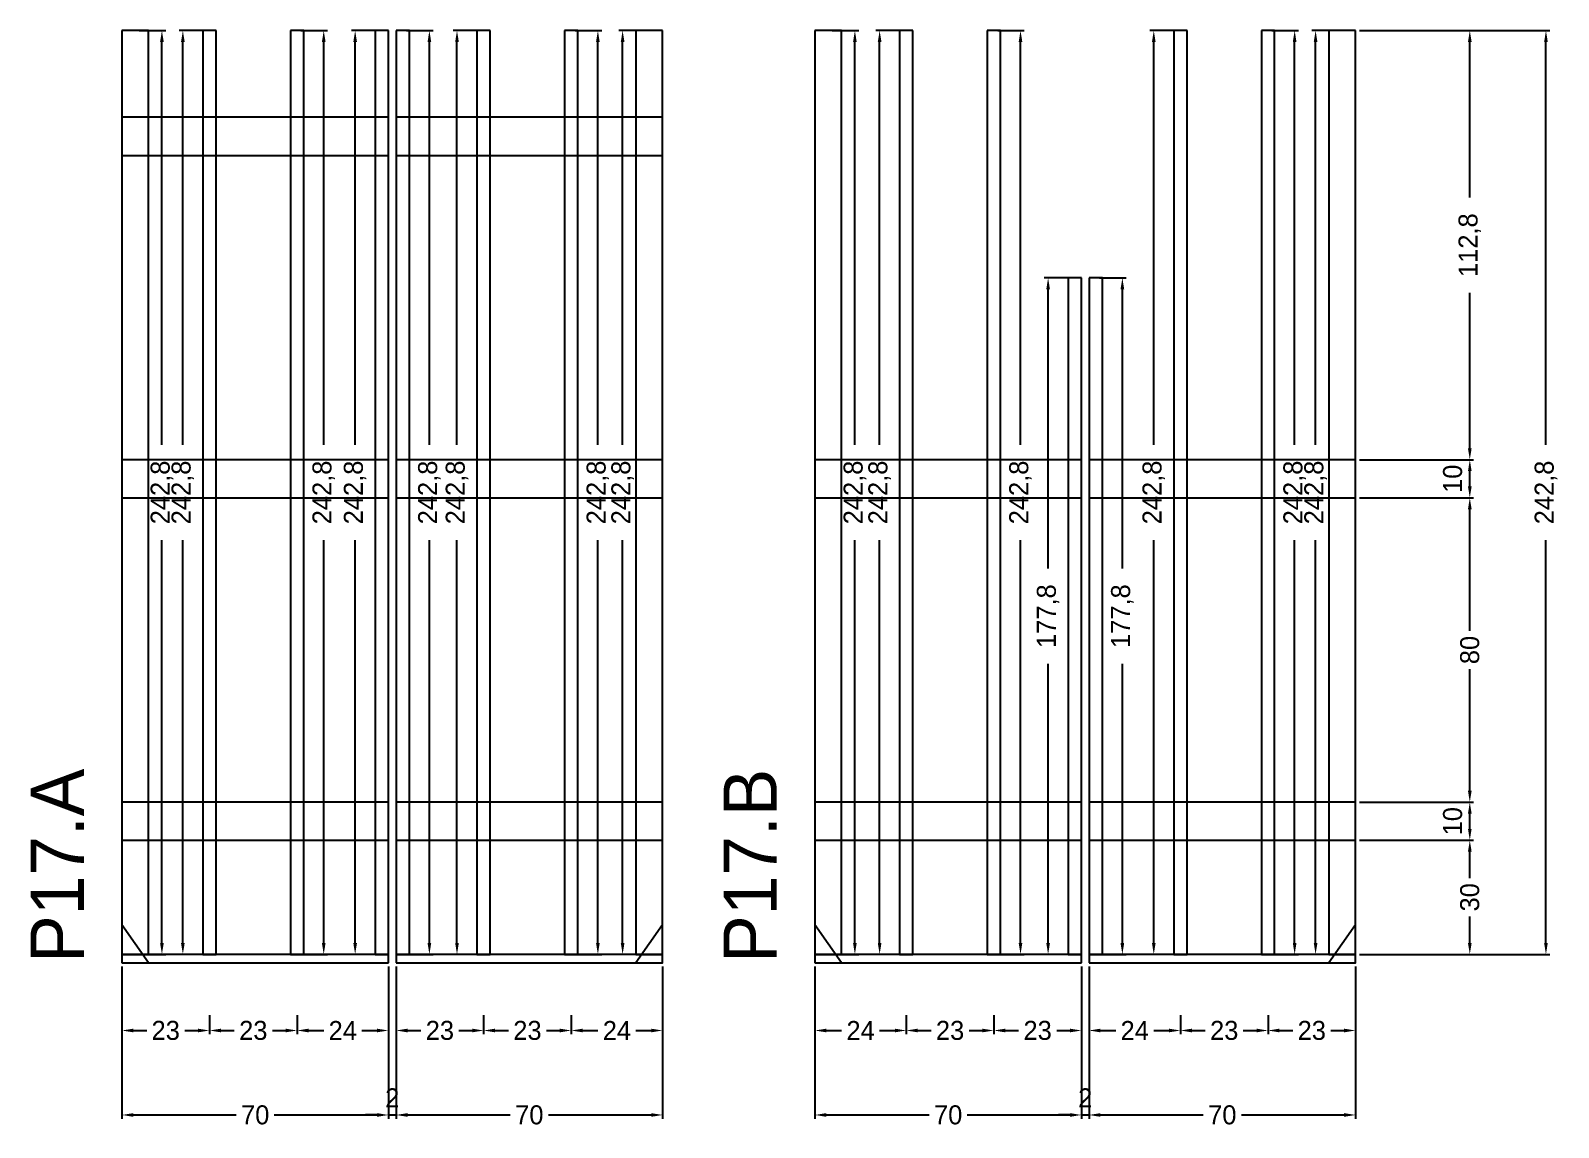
# Model space of a CAD drawing. Header units: centimetres. Extents: x -8500 to 4377, y -490 to 295.
# Drawn here: x 3976 to 4377.3, y -43.3 to 245 of the extents above; entities that cross this region are included whole.
import ezdxf

# ---------------------------------------------------------------- set-up
doc = ezdxf.new("R2010")
doc.units = ezdxf.units.CM
for name, color, linetype in [('COTA', 241, 'Continuous'), ('NOMENCLATURA', 7, 'Continuous'), ('SARR_2.2x10', 60, 'Continuous'), ('SARR_2.2x7', 40, 'Continuous'), ('SARR_3.5x7', 81, 'Continuous')]:
    doc.layers.add(name, color=color, linetype=linetype)
doc.dimstyles.new('PAINEL-NOVA', dxfattribs={"dimtxt": 5, "dimasz": 3, "dimexe": 1, "dimexo": 1, "dimgap": 1, "dimtad": 1, "dimcen": 2.5, "dimazin": 3, "dimtfac": 1, "dimtmove": 0, "dimatfit": 3})

# ---------------------------------------------------------------- blocks, each defined once
blk = doc.blocks.new('_CLOSEDFILLED')
at = {"color": 0, "linetype": 'BYBLOCK'}
blk.add_solid([(-1, 0.16), (0, 0), (-1, -0.16)], dxfattribs=at)
blk = doc.blocks.new('*D53')
for p, q in [((4004.5, 245), (4011.5, 245)), ((4010.5, 136.1), (4010.5, 242)), ((4010.5, 5.2), (4010.5, 111.1)), ((4004.5, 2.2), (4011.5, 2.2))]:
    blk.add_line(p, q)
at = {"layer": 'Defpoints'}
for p in [(4003.5, 245), (4003.5, 2.2), (4010.5, 2.2)]:
    blk.add_point(p, dxfattribs=at)
at = {"layer": 'COTA', "xscale": 3, "yscale": 3}
for p, rotation in [((4010.5, 245), 90), ((4010.5, 2.2), 270)]:
    blk.add_blockref('_CLOSEDFILLED', p, dxfattribs=dict(at, rotation=rotation))
at = {"layer": 'COTA', "insert": (4010.5, 123.6), "char_height": 5, "attachment_point": 5, "rotation": 90}
blk.add_mtext('242,8', dxfattribs=at)
blk = doc.blocks.new('*D54')
for p, q in [((4022, 245), (4015, 245)), ((4016, 136.1), (4016, 242)), ((4016, 5.2), (4016, 111.1)), ((4022, 2.2), (4015, 2.2))]:
    blk.add_line(p, q)
at = {"layer": 'Defpoints'}
for p in [(4023, 245), (4016, 2.2), (4023, 2.2)]:
    blk.add_point(p, dxfattribs=at)
at = {"layer": 'COTA', "xscale": 3, "yscale": 3}
for p, rotation in [((4016, 245), 90), ((4016, 2.2), 270)]:
    blk.add_blockref('_CLOSEDFILLED', p, dxfattribs=dict(at, rotation=rotation))
at = {"layer": 'COTA', "insert": (4016, 123.6), "char_height": 5, "attachment_point": 5, "rotation": 90}
blk.add_mtext('242,8', dxfattribs=at)
blk = doc.blocks.new('*D55')
for p, q in [((4047, 245), (4054, 245)), ((4053, 136.1), (4053, 242)), ((4053, 5.2), (4053, 111.1)), ((4047, 2.2), (4054, 2.2))]:
    blk.add_line(p, q)
at = {"layer": 'Defpoints'}
for p in [(4046, 245), (4046, 2.2), (4053, 2.2)]:
    blk.add_point(p, dxfattribs=at)
at = {"layer": 'COTA', "xscale": 3, "yscale": 3}
for p, rotation in [((4053, 245), 90), ((4053, 2.2), 270)]:
    blk.add_blockref('_CLOSEDFILLED', p, dxfattribs=dict(at, rotation=rotation))
at = {"layer": 'COTA', "insert": (4053, 123.6), "char_height": 5, "attachment_point": 5, "rotation": 90}
blk.add_mtext('242,8', dxfattribs=at)
blk = doc.blocks.new('*D56')
for p, q in [((4067.25, 245), (4060.25, 245)), ((4061.25, 136.1), (4061.25, 242)), ((4061.25, 5.2), (4061.25, 111.1)), ((4067.25, 2.2), (4060.25, 2.2))]:
    blk.add_line(p, q)
at = {"layer": 'Defpoints'}
for p in [(4068.25, 245), (4061.25, 2.2), (4068.25, 2.2)]:
    blk.add_point(p, dxfattribs=at)
at = {"layer": 'COTA', "xscale": 3, "yscale": 3}
for p, rotation in [((4061.25, 245), 90), ((4061.25, 2.2), 270)]:
    blk.add_blockref('_CLOSEDFILLED', p, dxfattribs=dict(at, rotation=rotation))
at = {"layer": 'COTA', "insert": (4061.25, 123.6), "char_height": 5, "attachment_point": 5, "rotation": 90}
blk.add_mtext('242,8', dxfattribs=at)
blk = doc.blocks.new('*D57')
for p, q in [((4000, -13.8), (4000, -18.8)), ((4023, -13.8), (4023, -18.8)), ((4003, -17.8), (4006.5, -17.8)), ((4016.5, -17.8), (4020, -17.8))]:
    blk.add_line(p, q)
at = {"layer": 'Defpoints'}
for p in [(4000, -12.8), (4023, -12.8), (4000, -17.8)]:
    blk.add_point(p, dxfattribs=at)
at = {"layer": 'COTA', "xscale": 3, "yscale": 3, "rotation": 180}
blk.add_blockref('_CLOSEDFILLED', (4000, -17.8), dxfattribs=at)
at = {"layer": 'COTA', "xscale": 3, "yscale": 3}
blk.add_blockref('_CLOSEDFILLED', (4023, -17.8), dxfattribs=at)
at = {"layer": 'COTA', "insert": (4011.5, -17.8), "char_height": 5, "attachment_point": 5}
blk.add_mtext('23', dxfattribs=at)
blk = doc.blocks.new('*D58')
for p, q in [((4023, -13.8), (4023, -18.8)), ((4046, -13.8), (4046, -18.8)), ((4026, -17.8), (4029.5, -17.8)), ((4039.5, -17.8), (4043, -17.8))]:
    blk.add_line(p, q)
at = {"layer": 'Defpoints'}
for p in [(4023, -12.8), (4046, -12.8), (4023, -17.8)]:
    blk.add_point(p, dxfattribs=at)
at = {"layer": 'COTA', "xscale": 3, "yscale": 3, "rotation": 180}
blk.add_blockref('_CLOSEDFILLED', (4023, -17.8), dxfattribs=at)
at = {"layer": 'COTA', "xscale": 3, "yscale": 3}
blk.add_blockref('_CLOSEDFILLED', (4046, -17.8), dxfattribs=at)
at = {"layer": 'COTA', "insert": (4034.5, -17.8), "char_height": 5, "attachment_point": 5}
blk.add_mtext('23', dxfattribs=at)
blk = doc.blocks.new('*D59')
for p, q in [((4046, -13.8), (4046, -18.8)), ((4070, -13.8), (4070, -18.8)), ((4049, -17.8), (4053, -17.8)), ((4063, -17.8), (4067, -17.8))]:
    blk.add_line(p, q)
at = {"layer": 'Defpoints'}
for p in [(4046, -12.8), (4070, -12.8), (4046, -17.8)]:
    blk.add_point(p, dxfattribs=at)
at = {"layer": 'COTA', "xscale": 3, "yscale": 3, "rotation": 180}
blk.add_blockref('_CLOSEDFILLED', (4046, -17.8), dxfattribs=at)
at = {"layer": 'COTA', "xscale": 3, "yscale": 3}
blk.add_blockref('_CLOSEDFILLED', (4070, -17.8), dxfattribs=at)
at = {"layer": 'COTA', "insert": (4058, -17.8), "char_height": 5, "attachment_point": 5}
blk.add_mtext('24', dxfattribs=at)
blk = doc.blocks.new('*D60')
for p, q in [((4000, -1), (4000, -41)), ((4070, -1), (4070, -41)), ((4003, -40), (4030, -40)), ((4040, -40), (4067, -40))]:
    blk.add_line(p, q)
at = {"layer": 'Defpoints'}
for p in [(4000, 0), (4070, 0), (4000, -40)]:
    blk.add_point(p, dxfattribs=at)
at = {"layer": 'COTA', "xscale": 3, "yscale": 3, "rotation": 180}
blk.add_blockref('_CLOSEDFILLED', (4000, -40), dxfattribs=at)
at = {"layer": 'COTA', "xscale": 3, "yscale": 3}
blk.add_blockref('_CLOSEDFILLED', (4070, -40), dxfattribs=at)
at = {"layer": 'COTA', "insert": (4035, -40), "char_height": 5, "attachment_point": 5}
blk.add_mtext('70', dxfattribs=at)
blk = doc.blocks.new('GRA-E')
at = {"layer": 'SARR_2.2x7'}
blk.add_lwpolyline([(0, 0), (7, 0), (0, 10)], close=True, dxfattribs=at)
blk = doc.blocks.new('*D62')
for p, q in [((4074.75, 245), (4081.75, 245)), ((4080.75, 136.1), (4080.75, 242)), ((4080.75, 5.2), (4080.75, 111.1)), ((4074.75, 2.2), (4081.75, 2.2))]:
    blk.add_line(p, q)
at = {"layer": 'Defpoints'}
for p in [(4073.75, 245), (4073.75, 2.2), (4080.75, 2.2)]:
    blk.add_point(p, dxfattribs=at)
at = {"layer": 'COTA', "xscale": 3, "yscale": 3}
for p, rotation in [((4080.75, 245), 90), ((4080.75, 2.2), 270)]:
    blk.add_blockref('_CLOSEDFILLED', p, dxfattribs=dict(at, rotation=rotation))
at = {"layer": 'COTA', "insert": (4080.75, 123.6), "char_height": 5, "attachment_point": 5, "rotation": 90}
blk.add_mtext('242,8', dxfattribs=at)
blk = doc.blocks.new('*D63')
for p, q in [((4094, 245), (4087, 245)), ((4088, 136.1), (4088, 242)), ((4088, 5.2), (4088, 111.1)), ((4094, 2.2), (4087, 2.2))]:
    blk.add_line(p, q)
at = {"layer": 'Defpoints'}
for p in [(4095, 245), (4088, 2.2), (4095, 2.2)]:
    blk.add_point(p, dxfattribs=at)
at = {"layer": 'COTA', "xscale": 3, "yscale": 3}
for p, rotation in [((4088, 245), 90), ((4088, 2.2), 270)]:
    blk.add_blockref('_CLOSEDFILLED', p, dxfattribs=dict(at, rotation=rotation))
at = {"layer": 'COTA', "insert": (4088, 123.6), "char_height": 5, "attachment_point": 5, "rotation": 90}
blk.add_mtext('242,8', dxfattribs=at)
blk = doc.blocks.new('*D64')
for p, q in [((4119, 245), (4126, 245)), ((4125, 136.1), (4125, 242)), ((4125, 5.2), (4125, 111.1)), ((4119, 2.2), (4126, 2.2))]:
    blk.add_line(p, q)
at = {"layer": 'Defpoints'}
for p in [(4118, 245), (4118, 2.2), (4125, 2.2)]:
    blk.add_point(p, dxfattribs=at)
at = {"layer": 'COTA', "xscale": 3, "yscale": 3}
for p, rotation in [((4125, 245), 90), ((4125, 2.2), 270)]:
    blk.add_blockref('_CLOSEDFILLED', p, dxfattribs=dict(at, rotation=rotation))
at = {"layer": 'COTA', "insert": (4125, 123.6), "char_height": 5, "attachment_point": 5, "rotation": 90}
blk.add_mtext('242,8', dxfattribs=at)
blk = doc.blocks.new('*D65')
for p, q in [((4137.5, 245), (4130.5, 245)), ((4131.5, 136.1), (4131.5, 242)), ((4131.5, 5.2), (4131.5, 111.1)), ((4137.5, 2.2), (4130.5, 2.2))]:
    blk.add_line(p, q)
at = {"layer": 'Defpoints'}
for p in [(4138.5, 245), (4131.5, 2.2), (4138.5, 2.2)]:
    blk.add_point(p, dxfattribs=at)
at = {"layer": 'COTA', "xscale": 3, "yscale": 3}
for p, rotation in [((4131.5, 245), 90), ((4131.5, 2.2), 270)]:
    blk.add_blockref('_CLOSEDFILLED', p, dxfattribs=dict(at, rotation=rotation))
at = {"layer": 'COTA', "insert": (4131.5, 123.6), "char_height": 5, "attachment_point": 5, "rotation": 90}
blk.add_mtext('242,8', dxfattribs=at)
blk = doc.blocks.new('*D66')
for p, q in [((4072, -13.8), (4072, -18.8)), ((4095, -13.8), (4095, -18.8)), ((4075, -17.8), (4078.5, -17.8)), ((4088.5, -17.8), (4092, -17.8))]:
    blk.add_line(p, q)
at = {"layer": 'Defpoints'}
for p in [(4072, -12.8), (4095, -12.8), (4072, -17.8)]:
    blk.add_point(p, dxfattribs=at)
at = {"layer": 'COTA', "xscale": 3, "yscale": 3, "rotation": 180}
blk.add_blockref('_CLOSEDFILLED', (4072, -17.8), dxfattribs=at)
at = {"layer": 'COTA', "xscale": 3, "yscale": 3}
blk.add_blockref('_CLOSEDFILLED', (4095, -17.8), dxfattribs=at)
at = {"layer": 'COTA', "insert": (4083.5, -17.8), "char_height": 5, "attachment_point": 5}
blk.add_mtext('23', dxfattribs=at)
blk = doc.blocks.new('*D67')
for p, q in [((4095, -13.8), (4095, -18.8)), ((4118, -13.8), (4118, -18.8)), ((4098, -17.8), (4101.5, -17.8)), ((4111.5, -17.8), (4115, -17.8))]:
    blk.add_line(p, q)
at = {"layer": 'Defpoints'}
for p in [(4095, -12.8), (4118, -12.8), (4095, -17.8)]:
    blk.add_point(p, dxfattribs=at)
at = {"layer": 'COTA', "xscale": 3, "yscale": 3, "rotation": 180}
blk.add_blockref('_CLOSEDFILLED', (4095, -17.8), dxfattribs=at)
at = {"layer": 'COTA', "xscale": 3, "yscale": 3}
blk.add_blockref('_CLOSEDFILLED', (4118, -17.8), dxfattribs=at)
at = {"layer": 'COTA', "insert": (4106.5, -17.8), "char_height": 5, "attachment_point": 5}
blk.add_mtext('23', dxfattribs=at)
blk = doc.blocks.new('*D68')
for p, q in [((4118, -13.8), (4118, -18.8)), ((4142, -13.8), (4142, -18.8)), ((4121, -17.8), (4125, -17.8)), ((4135, -17.8), (4139, -17.8))]:
    blk.add_line(p, q)
at = {"layer": 'Defpoints'}
for p in [(4118, -12.8), (4142, -12.8), (4118, -17.8)]:
    blk.add_point(p, dxfattribs=at)
at = {"layer": 'COTA', "xscale": 3, "yscale": 3, "rotation": 180}
blk.add_blockref('_CLOSEDFILLED', (4118, -17.8), dxfattribs=at)
at = {"layer": 'COTA', "xscale": 3, "yscale": 3}
blk.add_blockref('_CLOSEDFILLED', (4142, -17.8), dxfattribs=at)
at = {"layer": 'COTA', "insert": (4130, -17.8), "char_height": 5, "attachment_point": 5}
blk.add_mtext('24', dxfattribs=at)
blk = doc.blocks.new('*D69')
for p, q in [((4072, -1), (4072, -41)), ((4142, -1), (4142, -41)), ((4075, -40), (4102, -40)), ((4112, -40), (4139, -40))]:
    blk.add_line(p, q)
at = {"layer": 'Defpoints'}
for p in [(4072, 0), (4142, 0), (4072, -40)]:
    blk.add_point(p, dxfattribs=at)
at = {"layer": 'COTA', "xscale": 3, "yscale": 3, "rotation": 180}
blk.add_blockref('_CLOSEDFILLED', (4072, -40), dxfattribs=at)
at = {"layer": 'COTA', "xscale": 3, "yscale": 3}
blk.add_blockref('_CLOSEDFILLED', (4142, -40), dxfattribs=at)
at = {"layer": 'COTA', "insert": (4107, -40), "char_height": 5, "attachment_point": 5}
blk.add_mtext('70', dxfattribs=at)
blk = doc.blocks.new('GRA-D')
at = {"layer": 'SARR_2.2x7'}
blk.add_lwpolyline([(0, 0), (7, 0), (7, 10)], close=True, dxfattribs=at)
blk = doc.blocks.new('*D70')
for p, q in [((4186.5, 245), (4193.5, 245)), ((4192.5, 136.1), (4192.5, 242)), ((4192.5, 5.2), (4192.5, 111.1)), ((4186.5, 2.2), (4193.5, 2.2))]:
    blk.add_line(p, q)
at = {"layer": 'Defpoints'}
for p in [(4185.5, 245), (4185.5, 2.2), (4192.5, 2.2)]:
    blk.add_point(p, dxfattribs=at)
at = {"layer": 'COTA', "xscale": 3, "yscale": 3}
for p, rotation in [((4192.5, 245), 90), ((4192.5, 2.2), 270)]:
    blk.add_blockref('_CLOSEDFILLED', p, dxfattribs=dict(at, rotation=rotation))
at = {"layer": 'COTA', "insert": (4192.5, 123.6), "char_height": 5, "attachment_point": 5, "rotation": 90}
blk.add_mtext('242,8', dxfattribs=at)
blk = doc.blocks.new('*D71')
for p, q in [((4205, 245), (4198, 245)), ((4199, 136.1), (4199, 242)), ((4199, 5.2), (4199, 111.1)), ((4205, 2.2), (4198, 2.2))]:
    blk.add_line(p, q)
at = {"layer": 'Defpoints'}
for p in [(4206, 245), (4199, 2.2), (4206, 2.2)]:
    blk.add_point(p, dxfattribs=at)
at = {"layer": 'COTA', "xscale": 3, "yscale": 3}
for p, rotation in [((4199, 245), 90), ((4199, 2.2), 270)]:
    blk.add_blockref('_CLOSEDFILLED', p, dxfattribs=dict(at, rotation=rotation))
at = {"layer": 'COTA', "insert": (4199, 123.6), "char_height": 5, "attachment_point": 5, "rotation": 90}
blk.add_mtext('242,8', dxfattribs=at)
blk = doc.blocks.new('*D72')
for p, q in [((4230, 245), (4237, 245)), ((4236, 136.1), (4236, 242)), ((4236, 5.2), (4236, 111.1)), ((4230, 2.2), (4237, 2.2))]:
    blk.add_line(p, q)
at = {"layer": 'Defpoints'}
for p in [(4229, 245), (4229, 2.2), (4236, 2.2)]:
    blk.add_point(p, dxfattribs=at)
at = {"layer": 'COTA', "xscale": 3, "yscale": 3}
for p, rotation in [((4236, 245), 90), ((4236, 2.2), 270)]:
    blk.add_blockref('_CLOSEDFILLED', p, dxfattribs=dict(at, rotation=rotation))
at = {"layer": 'COTA', "insert": (4236, 123.6), "char_height": 5, "attachment_point": 5, "rotation": 90}
blk.add_mtext('242,8', dxfattribs=at)
blk = doc.blocks.new('*D73')
for p, q in [((4249.25, 180), (4242.25, 180)), ((4243.25, 103.6), (4243.25, 177)), ((4243.25, 5.2), (4243.25, 78.6)), ((4249.25, 2.2), (4242.25, 2.2))]:
    blk.add_line(p, q)
at = {"layer": 'Defpoints'}
for p in [(4250.25, 180), (4243.25, 2.2), (4250.25, 2.2)]:
    blk.add_point(p, dxfattribs=at)
at = {"layer": 'COTA', "xscale": 3, "yscale": 3}
for p, rotation in [((4243.25, 180), 90), ((4243.25, 2.2), 270)]:
    blk.add_blockref('_CLOSEDFILLED', p, dxfattribs=dict(at, rotation=rotation))
at = {"layer": 'COTA', "insert": (4243.25, 91.1), "char_height": 5, "attachment_point": 5, "rotation": 90}
blk.add_mtext('177,8', dxfattribs=at)
blk = doc.blocks.new('*D74')
for p, q in [((4182, -13.8), (4182, -18.8)), ((4206, -13.8), (4206, -18.8)), ((4185, -17.8), (4189, -17.8)), ((4199, -17.8), (4203, -17.8))]:
    blk.add_line(p, q)
at = {"layer": 'Defpoints'}
for p in [(4182, -12.8), (4206, -12.8), (4182, -17.8)]:
    blk.add_point(p, dxfattribs=at)
at = {"layer": 'COTA', "xscale": 3, "yscale": 3, "rotation": 180}
blk.add_blockref('_CLOSEDFILLED', (4182, -17.8), dxfattribs=at)
at = {"layer": 'COTA', "xscale": 3, "yscale": 3}
blk.add_blockref('_CLOSEDFILLED', (4206, -17.8), dxfattribs=at)
at = {"layer": 'COTA', "insert": (4194, -17.8), "char_height": 5, "attachment_point": 5}
blk.add_mtext('24', dxfattribs=at)
blk = doc.blocks.new('*D75')
for p, q in [((4206, -13.8), (4206, -18.8)), ((4229, -13.8), (4229, -18.8)), ((4209, -17.8), (4212.5, -17.8)), ((4222.5, -17.8), (4226, -17.8))]:
    blk.add_line(p, q)
at = {"layer": 'Defpoints'}
for p in [(4206, -12.8), (4229, -12.8), (4206, -17.8)]:
    blk.add_point(p, dxfattribs=at)
at = {"layer": 'COTA', "xscale": 3, "yscale": 3, "rotation": 180}
blk.add_blockref('_CLOSEDFILLED', (4206, -17.8), dxfattribs=at)
at = {"layer": 'COTA', "xscale": 3, "yscale": 3}
blk.add_blockref('_CLOSEDFILLED', (4229, -17.8), dxfattribs=at)
at = {"layer": 'COTA', "insert": (4217.5, -17.8), "char_height": 5, "attachment_point": 5}
blk.add_mtext('23', dxfattribs=at)
blk = doc.blocks.new('*D76')
for p, q in [((4229, -13.8), (4229, -18.8)), ((4252, -13.8), (4252, -18.8)), ((4232, -17.8), (4235.5, -17.8)), ((4245.5, -17.8), (4249, -17.8))]:
    blk.add_line(p, q)
at = {"layer": 'Defpoints'}
for p in [(4229, -12.8), (4252, -12.8), (4229, -17.8)]:
    blk.add_point(p, dxfattribs=at)
at = {"layer": 'COTA', "xscale": 3, "yscale": 3, "rotation": 180}
blk.add_blockref('_CLOSEDFILLED', (4229, -17.8), dxfattribs=at)
at = {"layer": 'COTA', "xscale": 3, "yscale": 3}
blk.add_blockref('_CLOSEDFILLED', (4252, -17.8), dxfattribs=at)
at = {"layer": 'COTA', "insert": (4240.5, -17.8), "char_height": 5, "attachment_point": 5}
blk.add_mtext('23', dxfattribs=at)
blk = doc.blocks.new('*D77')
for p, q in [((4182, -1), (4182, -41)), ((4252, -1), (4252, -41)), ((4185, -40), (4212, -40)), ((4222, -40), (4249, -40))]:
    blk.add_line(p, q)
at = {"layer": 'Defpoints'}
for p in [(4182, 0), (4252, 0), (4182, -40)]:
    blk.add_point(p, dxfattribs=at)
at = {"layer": 'COTA', "xscale": 3, "yscale": 3, "rotation": 180}
blk.add_blockref('_CLOSEDFILLED', (4182, -40), dxfattribs=at)
at = {"layer": 'COTA', "xscale": 3, "yscale": 3}
blk.add_blockref('_CLOSEDFILLED', (4252, -40), dxfattribs=at)
at = {"layer": 'COTA', "insert": (4217, -40), "char_height": 5, "attachment_point": 5}
blk.add_mtext('70', dxfattribs=at)
blk = doc.blocks.new('*D79')
for p, q in [((4256.75, 180), (4263.75, 180)), ((4262.75, 103.6), (4262.75, 177)), ((4262.75, 5.2), (4262.75, 78.6)), ((4256.75, 2.2), (4263.75, 2.2))]:
    blk.add_line(p, q)
at = {"layer": 'Defpoints'}
for p in [(4255.75, 180), (4255.75, 2.2), (4262.75, 2.2)]:
    blk.add_point(p, dxfattribs=at)
at = {"layer": 'COTA', "xscale": 3, "yscale": 3}
for p, rotation in [((4262.75, 180), 90), ((4262.75, 2.2), 270)]:
    blk.add_blockref('_CLOSEDFILLED', p, dxfattribs=dict(at, rotation=rotation))
at = {"layer": 'COTA', "insert": (4262.75, 91.1), "char_height": 5, "attachment_point": 5, "rotation": 90}
blk.add_mtext('177,8', dxfattribs=at)
blk = doc.blocks.new('*D80')
for p, q in [((4277, 245), (4270, 245)), ((4271, 136.1), (4271, 242)), ((4271, 5.2), (4271, 111.1)), ((4277, 2.2), (4270, 2.2))]:
    blk.add_line(p, q)
at = {"layer": 'Defpoints'}
for p in [(4278, 245), (4271, 2.2), (4278, 2.2)]:
    blk.add_point(p, dxfattribs=at)
at = {"layer": 'COTA', "xscale": 3, "yscale": 3}
for p, rotation in [((4271, 245), 90), ((4271, 2.2), 270)]:
    blk.add_blockref('_CLOSEDFILLED', p, dxfattribs=dict(at, rotation=rotation))
at = {"layer": 'COTA', "insert": (4271, 123.6), "char_height": 5, "attachment_point": 5, "rotation": 90}
blk.add_mtext('242,8', dxfattribs=at)
blk = doc.blocks.new('*D81')
for p, q in [((4302, 245), (4309, 245)), ((4308, 136.1), (4308, 242)), ((4308, 5.2), (4308, 111.1)), ((4302, 2.2), (4309, 2.2))]:
    blk.add_line(p, q)
at = {"layer": 'Defpoints'}
for p in [(4301, 245), (4301, 2.2), (4308, 2.2)]:
    blk.add_point(p, dxfattribs=at)
at = {"layer": 'COTA', "xscale": 3, "yscale": 3}
for p, rotation in [((4308, 245), 90), ((4308, 2.2), 270)]:
    blk.add_blockref('_CLOSEDFILLED', p, dxfattribs=dict(at, rotation=rotation))
at = {"layer": 'COTA', "insert": (4308, 123.6), "char_height": 5, "attachment_point": 5, "rotation": 90}
blk.add_mtext('242,8', dxfattribs=at)
blk = doc.blocks.new('*D82')
for p, q in [((4319.5, 245), (4312.5, 245)), ((4313.5, 136.1), (4313.5, 242)), ((4313.5, 5.2), (4313.5, 111.1)), ((4319.5, 2.2), (4312.5, 2.2))]:
    blk.add_line(p, q)
at = {"layer": 'Defpoints'}
for p in [(4320.5, 245), (4313.5, 2.2), (4320.5, 2.2)]:
    blk.add_point(p, dxfattribs=at)
at = {"layer": 'COTA', "xscale": 3, "yscale": 3}
for p, rotation in [((4313.5, 245), 90), ((4313.5, 2.2), 270)]:
    blk.add_blockref('_CLOSEDFILLED', p, dxfattribs=dict(at, rotation=rotation))
at = {"layer": 'COTA', "insert": (4313.5, 123.6), "char_height": 5, "attachment_point": 5, "rotation": 90}
blk.add_mtext('242,8', dxfattribs=at)
blk = doc.blocks.new('*D83')
for p, q in [((4254, -13.8), (4254, -18.8)), ((4278, -13.8), (4278, -18.8)), ((4257, -17.8), (4261, -17.8)), ((4271, -17.8), (4275, -17.8))]:
    blk.add_line(p, q)
at = {"layer": 'Defpoints'}
for p in [(4254, -12.8), (4278, -12.8), (4254, -17.8)]:
    blk.add_point(p, dxfattribs=at)
at = {"layer": 'COTA', "xscale": 3, "yscale": 3, "rotation": 180}
blk.add_blockref('_CLOSEDFILLED', (4254, -17.8), dxfattribs=at)
at = {"layer": 'COTA', "xscale": 3, "yscale": 3}
blk.add_blockref('_CLOSEDFILLED', (4278, -17.8), dxfattribs=at)
at = {"layer": 'COTA', "insert": (4266, -17.8), "char_height": 5, "attachment_point": 5}
blk.add_mtext('24', dxfattribs=at)
blk = doc.blocks.new('*D84')
for p, q in [((4278, -13.8), (4278, -18.8)), ((4301, -13.8), (4301, -18.8)), ((4281, -17.8), (4284.5, -17.8)), ((4294.5, -17.8), (4298, -17.8))]:
    blk.add_line(p, q)
at = {"layer": 'Defpoints'}
for p in [(4278, -12.8), (4301, -12.8), (4278, -17.8)]:
    blk.add_point(p, dxfattribs=at)
at = {"layer": 'COTA', "xscale": 3, "yscale": 3, "rotation": 180}
blk.add_blockref('_CLOSEDFILLED', (4278, -17.8), dxfattribs=at)
at = {"layer": 'COTA', "xscale": 3, "yscale": 3}
blk.add_blockref('_CLOSEDFILLED', (4301, -17.8), dxfattribs=at)
at = {"layer": 'COTA', "insert": (4289.5, -17.8), "char_height": 5, "attachment_point": 5}
blk.add_mtext('23', dxfattribs=at)
blk = doc.blocks.new('*D85')
for p, q in [((4301, -13.8), (4301, -18.8)), ((4324, -13.8), (4324, -18.8)), ((4304, -17.8), (4307.5, -17.8)), ((4317.5, -17.8), (4321, -17.8))]:
    blk.add_line(p, q)
at = {"layer": 'Defpoints'}
for p in [(4301, -12.8), (4324, -12.8), (4301, -17.8)]:
    blk.add_point(p, dxfattribs=at)
at = {"layer": 'COTA', "xscale": 3, "yscale": 3, "rotation": 180}
blk.add_blockref('_CLOSEDFILLED', (4301, -17.8), dxfattribs=at)
at = {"layer": 'COTA', "xscale": 3, "yscale": 3}
blk.add_blockref('_CLOSEDFILLED', (4324, -17.8), dxfattribs=at)
at = {"layer": 'COTA', "insert": (4312.5, -17.8), "char_height": 5, "attachment_point": 5}
blk.add_mtext('23', dxfattribs=at)
blk = doc.blocks.new('*D86')
for p, q in [((4254, -1), (4254, -41)), ((4324, -1), (4324, -41)), ((4257, -40), (4284, -40)), ((4294, -40), (4321, -40))]:
    blk.add_line(p, q)
at = {"layer": 'Defpoints'}
for p in [(4254, 0), (4324, 0), (4254, -40)]:
    blk.add_point(p, dxfattribs=at)
at = {"layer": 'COTA', "xscale": 3, "yscale": 3, "rotation": 180}
blk.add_blockref('_CLOSEDFILLED', (4254, -40), dxfattribs=at)
at = {"layer": 'COTA', "xscale": 3, "yscale": 3}
blk.add_blockref('_CLOSEDFILLED', (4324, -40), dxfattribs=at)
at = {"layer": 'COTA', "insert": (4289, -40), "char_height": 5, "attachment_point": 5}
blk.add_mtext('70', dxfattribs=at)
blk = doc.blocks.new('*D87')
for p, q in [((4325, 245), (4375, 245)), ((4374, 136.1), (4374, 242)), ((4374, 5.2), (4374, 111.1)), ((4325, 2.2), (4375, 2.2))]:
    blk.add_line(p, q)
at = {"layer": 'Defpoints'}
for p in [(4324, 245), (4324, 2.2), (4374, 2.2)]:
    blk.add_point(p, dxfattribs=at)
at = {"layer": 'COTA', "xscale": 3, "yscale": 3}
for p, rotation in [((4374, 245), 90), ((4374, 2.2), 270)]:
    blk.add_blockref('_CLOSEDFILLED', p, dxfattribs=dict(at, rotation=rotation))
at = {"layer": 'COTA', "insert": (4374, 123.6), "char_height": 5, "attachment_point": 5, "rotation": 90}
blk.add_mtext('242,8', dxfattribs=at)
blk = doc.blocks.new('*D88')
for p, q in [((4325, 32.2), (4355, 32.2)), ((4354, 22.2), (4354, 29.2)), ((4354, 5.2), (4354, 12.2)), ((4325, 2.2), (4355, 2.2))]:
    blk.add_line(p, q)
at = {"layer": 'Defpoints'}
for p in [(4324, 32.2), (4324, 2.2), (4354, 2.2)]:
    blk.add_point(p, dxfattribs=at)
at = {"layer": 'COTA', "xscale": 3, "yscale": 3}
for p, rotation in [((4354, 32.2), 90), ((4354, 2.2), 270)]:
    blk.add_blockref('_CLOSEDFILLED', p, dxfattribs=dict(at, rotation=rotation))
at = {"layer": 'COTA', "insert": (4354, 17.2), "char_height": 5, "attachment_point": 5, "rotation": 90}
blk.add_mtext('30', dxfattribs=at)
blk = doc.blocks.new('*D89')
for p, q in [((4325, 42.2), (4355, 42.2)), ((4354, 35.2), (4354, 39.2)), ((4325, 32.2), (4355, 32.2))]:
    blk.add_line(p, q)
at = {"layer": 'Defpoints'}
for p in [(4324, 42.2), (4324, 32.2), (4354, 32.2)]:
    blk.add_point(p, dxfattribs=at)
at = {"layer": 'COTA', "xscale": 3, "yscale": 3}
for p, rotation in [((4354, 42.2), 90), ((4354, 32.2), 270)]:
    blk.add_blockref('_CLOSEDFILLED', p, dxfattribs=dict(at, rotation=rotation))
at = {"layer": 'COTA', "insert": (4349.5, 37.2), "char_height": 5, "attachment_point": 5, "rotation": 90}
blk.add_mtext('10', dxfattribs=at)
blk = doc.blocks.new('*D90')
for p, q in [((4325, 122.2), (4355, 122.2)), ((4354, 87.2), (4354, 119.2)), ((4354, 45.2), (4354, 77.2)), ((4325, 42.2), (4355, 42.2))]:
    blk.add_line(p, q)
at = {"layer": 'Defpoints'}
for p in [(4324, 122.2), (4324, 42.2), (4354, 42.2)]:
    blk.add_point(p, dxfattribs=at)
at = {"layer": 'COTA', "xscale": 3, "yscale": 3}
for p, rotation in [((4354, 122.2), 90), ((4354, 42.2), 270)]:
    blk.add_blockref('_CLOSEDFILLED', p, dxfattribs=dict(at, rotation=rotation))
at = {"layer": 'COTA', "insert": (4354, 82.2), "char_height": 5, "attachment_point": 5, "rotation": 90}
blk.add_mtext('80', dxfattribs=at)
blk = doc.blocks.new('*D92')
for p, q in [((4325, 245), (4355, 245)), ((4354, 201.1), (4354, 242)), ((4354, 135.2), (4354, 176.1)), ((4325, 132.2), (4355, 132.2))]:
    blk.add_line(p, q)
at = {"layer": 'Defpoints'}
for p in [(4324, 245), (4324, 132.2), (4354, 132.2)]:
    blk.add_point(p, dxfattribs=at)
at = {"layer": 'COTA', "xscale": 3, "yscale": 3}
for p, rotation in [((4354, 245), 90), ((4354, 132.2), 270)]:
    blk.add_blockref('_CLOSEDFILLED', p, dxfattribs=dict(at, rotation=rotation))
at = {"layer": 'COTA', "insert": (4354, 188.6), "char_height": 5, "attachment_point": 5, "rotation": 90}
blk.add_mtext('112,8', dxfattribs=at)

msp = doc.modelspace()

# ---------------------------------------------------------------- linework, layer by layer
at = {"layer": 'SARR_2.2x10'}
for p, q in [((4070, 222.2), (4000, 222.2)), ((4000, 222.2), (4000, 212.2)), ((4070, 212.2), (4070, 222.2)), ((4142, 222.2), (4072, 222.2)), ((4072, 222.2), (4072, 212.2)), ((4142, 212.2), (4142, 222.2)), ((4000, 212.2), (4070, 212.2)), ((4072, 212.2), (4142, 212.2)), ((4070, 132.2), (4000, 132.2)), ((4000, 132.2), (4000, 122.2)), ((4070, 122.2), (4070, 132.2)), ((4142, 132.2), (4072, 132.2)), ((4072, 132.2), (4072, 122.2)), ((4142, 122.2), (4142, 132.2)), ((4252, 132.2), (4182, 132.2)), ((4182, 132.2), (4182, 122.2)), ((4252, 122.2), (4252, 132.2)), ((4324, 132.2), (4254, 132.2)), ((4254, 132.2), (4254, 122.2)), ((4324, 122.2), (4324, 132.2)), ((4000, 122.2), (4070, 122.2)), ((4072, 122.2), (4142, 122.2)), ((4182, 122.2), (4252, 122.2)), ((4254, 122.2), (4324, 122.2)), ((4070, 42.2), (4000, 42.2)), ((4000, 42.2), (4000, 32.2)), ((4070, 32.2), (4070, 42.2)), ((4142, 42.2), (4072, 42.2)), ((4072, 42.2), (4072, 32.2)), ((4142, 32.2), (4142, 42.2)), ((4252, 42.2), (4182, 42.2)), ((4182, 42.2), (4182, 32.2)), ((4252, 32.2), (4252, 42.2)), ((4324, 42.2), (4254, 42.2)), ((4254, 42.2), (4254, 32.2)), ((4324, 32.2), (4324, 42.2)), ((4000, 32.2), (4070, 32.2)), ((4072, 32.2), (4142, 32.2)), ((4182, 32.2), (4252, 32.2)), ((4254, 32.2), (4324, 32.2))]:
    msp.add_line(p, q, dxfattribs=at)
at = {"layer": 'SARR_2.2x7'}
for p, q in [((4007, 245), (4000, 245)), ((4000, 245), (4000, 2.2)), ((4007, 2.2), (4007, 245)), ((4142, 245), (4135, 245)), ((4135, 245), (4135, 2.2)), ((4142, 2.2), (4142, 245)), ((4189, 245), (4182, 245)), ((4182, 245), (4182, 2.2)), ((4189, 2.2), (4189, 245)), ((4324, 245), (4317, 245)), ((4317, 245), (4317, 2.2)), ((4324, 2.2), (4324, 245)), ((4070, 2.2), (4000, 2.2)), ((4000, 2.2), (4000, 0)), ((4000, 2.2), (4007, 2.2)), ((4000, 0), (4070, 0)), ((4070, 0), (4070, 2.2)), ((4142, 2.2), (4072, 2.2)), ((4072, 2.2), (4072, 0)), ((4072, 0), (4142, 0)), ((4135, 2.2), (4142, 2.2)), ((4142, 0), (4142, 2.2)), ((4252, 2.2), (4182, 2.2)), ((4182, 2.2), (4182, 0)), ((4182, 2.2), (4189, 2.2)), ((4182, 0), (4252, 0)), ((4252, 0), (4252, 2.2)), ((4324, 2.2), (4254, 2.2)), ((4254, 2.2), (4254, 0)), ((4254, 0), (4324, 0)), ((4317, 2.2), (4324, 2.2)), ((4324, 0), (4324, 2.2))]:
    msp.add_line(p, q, dxfattribs=at)
at = {"layer": 'SARR_3.5x7'}
for p, q in [((4024.75, 245), (4021.25, 245)), ((4021.25, 245), (4021.25, 2.2)), ((4024.75, 2.2), (4024.75, 245)), ((4047.75, 245), (4044.25, 245)), ((4044.25, 245), (4044.25, 2.2)), ((4047.75, 2.2), (4047.75, 245)), ((4070, 245), (4066.5, 245)), ((4066.5, 245), (4066.5, 2.2)), ((4070, 2.2), (4070, 245)), ((4075.5, 245), (4072, 245)), ((4072, 245), (4072, 2.2)), ((4075.5, 2.2), (4075.5, 245)), ((4096.75, 245), (4093.25, 245)), ((4093.25, 245), (4093.25, 2.2)), ((4096.75, 2.2), (4096.75, 245)), ((4119.75, 245), (4116.25, 245)), ((4116.25, 245), (4116.25, 2.2)), ((4119.75, 2.2), (4119.75, 245)), ((4207.75, 245), (4204.25, 245)), ((4204.25, 245), (4204.25, 2.2)), ((4207.75, 2.2), (4207.75, 245)), ((4230.75, 245), (4227.25, 245)), ((4227.25, 245), (4227.25, 2.2)), ((4230.75, 2.2), (4230.75, 245)), ((4279.75, 245), (4276.25, 245)), ((4276.25, 245), (4276.25, 2.2)), ((4279.75, 2.2), (4279.75, 245)), ((4302.75, 245), (4299.25, 245)), ((4299.25, 245), (4299.25, 2.2)), ((4302.75, 2.2), (4302.75, 245)), ((4252, 180), (4248.5, 180)), ((4248.5, 180), (4248.5, 2.2)), ((4252, 2.2), (4252, 180)), ((4257.5, 180), (4254, 180)), ((4254, 180), (4254, 2.2)), ((4257.5, 2.2), (4257.5, 180)), ((4021.25, 2.2), (4024.75, 2.2)), ((4044.25, 2.2), (4047.75, 2.2)), ((4066.5, 2.2), (4070, 2.2)), ((4072, 2.2), (4075.5, 2.2)), ((4093.25, 2.2), (4096.75, 2.2)), ((4116.25, 2.2), (4119.75, 2.2)), ((4204.25, 2.2), (4207.75, 2.2)), ((4227.25, 2.2), (4230.75, 2.2)), ((4248.5, 2.2), (4252, 2.2)), ((4254, 2.2), (4257.5, 2.2)), ((4276.25, 2.2), (4279.75, 2.2)), ((4299.25, 2.2), (4302.75, 2.2))]:
    msp.add_line(p, q, dxfattribs=at)

# ---------------------------------------------------------------- block references
at = {"layer": 'SARR_2.2x7'}
for name, p in [('GRA-E', (4000, 0)), ('GRA-D', (4135, 0)), ('GRA-E', (4182, 0)), ('GRA-D', (4317, 0))]:
    msp.add_blockref(name, p, dxfattribs=at)

# ---------------------------------------------------------------- texts
at = {"layer": 'NOMENCLATURA'}
for s, p in [('P17.A', (3990, 0)), ('P17.B', (4172, 0))]:
    msp.add_text(s, height=14, rotation=90, dxfattribs=at).set_placement(p)

# ---------------------------------------------------------------- dimensions: what is measured, and where the dimension line sits
at = {"layer": 'COTA'}
for base, p1, p2, picture, middle in [((4010.5, 2.2), (4003.5, 2.2), (4003.5, 245), '*D53', (4010.5, 123.6)), ((4016, 2.2), (4023, 2.2), (4023, 245), '*D54', (4016, 123.6)), ((4053, 2.2), (4046, 2.2), (4046, 245), '*D55', (4053, 123.6)), ((4061.25, 2.2), (4068.25, 2.2), (4068.25, 245), '*D56', (4061.25, 123.6)), ((4080.75, 2.2), (4073.75, 2.2), (4073.75, 245), '*D62', (4080.75, 123.6)), ((4088, 2.2), (4095, 2.2), (4095, 245), '*D63', (4088, 123.6)), ((4125, 2.2), (4118, 2.2), (4118, 245), '*D64', (4125, 123.6)), ((4131.5, 2.2), (4138.5, 2.2), (4138.5, 245), '*D65', (4131.5, 123.6)), ((4192.5, 2.2), (4185.5, 2.2), (4185.5, 245), '*D70', (4192.5, 123.6)), ((4199, 2.2), (4206, 2.2), (4206, 245), '*D71', (4199, 123.6)), ((4236, 2.2), (4229, 2.2), (4229, 245), '*D72', (4236, 123.6)), ((4271, 2.2), (4278, 2.2), (4278, 245), '*D80', (4271, 123.6)), ((4308, 2.2), (4301, 2.2), (4301, 245), '*D81', (4308, 123.6)), ((4313.5, 2.2), (4320.5, 2.2), (4320.5, 245), '*D82', (4313.5, 123.6)), ((4374, 2.2), (4324, 2.2), (4324, 245), '*D87', (4374, 123.6)), ((4354, 132.2), (4324, 132.2), (4324, 245), '*D92', (4354, 188.6)), ((4243.25, 2.2), (4250.25, 2.2), (4250.25, 180), '*D73', (4243.25, 91.1)), ((4262.75, 2.2), (4255.75, 2.2), (4255.75, 180), '*D79', (4262.75, 91.1)), ((4354, 42.2), (4324, 42.2), (4324, 122.2), '*D90', (4354, 82.2)), ((4354, 32.2), (4324, 32.2), (4324, 42.2), '*D89', (4349.5, 37.2)), ((4354, 2.2), (4324, 2.2), (4324, 32.2), '*D88', (4354, 17.2))]:
    dim = msp.add_linear_dim(base=base, p1=p1, p2=p2, angle=90, dimstyle='PAINEL-NOVA', dxfattribs=at)
    dim.commit()
    dim.dimension.update_dxf_attribs({"geometry": picture, "text_midpoint": middle})
msp.add_linear_dim(base=(4354, 122.2), p1=(4324, 122.2), p2=(4324, 132.2), angle=90, dimstyle='PAINEL-NOVA', dxfattribs=at).render()
for base, p1, p2, picture, middle in [((4000, -40), (4000, 0), (4070, 0), '*D60', (4035, -40)), ((4072, -40), (4072, 0), (4142, 0), '*D69', (4107, -40)), ((4182, -40), (4182, 0), (4252, 0), '*D77', (4217, -40)), ((4254, -40), (4254, 0), (4324, 0), '*D86', (4289, -40)), ((4000, -17.8), (4000, -12.8), (4023, -12.8), '*D57', (4011.5, -17.8)), ((4023, -17.8), (4023, -12.8), (4046, -12.8), '*D58', (4034.5, -17.8)), ((4046, -17.8), (4046, -12.8), (4070, -12.8), '*D59', (4058, -17.8)), ((4072, -17.8), (4072, -12.8), (4095, -12.8), '*D66', (4083.5, -17.8)), ((4095, -17.8), (4095, -12.8), (4118, -12.8), '*D67', (4106.5, -17.8)), ((4118, -17.8), (4118, -12.8), (4142, -12.8), '*D68', (4130, -17.8)), ((4182, -17.8), (4182, -12.8), (4206, -12.8), '*D74', (4194, -17.8)), ((4206, -17.8), (4206, -12.8), (4229, -12.8), '*D75', (4217.5, -17.8)), ((4229, -17.8), (4229, -12.8), (4252, -12.8), '*D76', (4240.5, -17.8)), ((4254, -17.8), (4254, -12.8), (4278, -12.8), '*D83', (4266, -17.8)), ((4278, -17.8), (4278, -12.8), (4301, -12.8), '*D84', (4289.5, -17.8)), ((4301, -17.8), (4301, -12.8), (4324, -12.8), '*D85', (4312.5, -17.8))]:
    dim = msp.add_linear_dim(base=base, p1=p1, p2=p2, dimstyle='PAINEL-NOVA', dxfattribs=at)
    dim.commit()
    dim.dimension.update_dxf_attribs({"geometry": picture, "text_midpoint": middle})
for base, p1, p2 in [((4070, -40), (4070, 0), (4072, 0)), ((4252, -40), (4252, 0), (4254, 0))]:
    msp.add_linear_dim(base=base, p1=p1, p2=p2, dimstyle='PAINEL-NOVA', dxfattribs=at).render()

doc.saveas('drawing.dxf')
